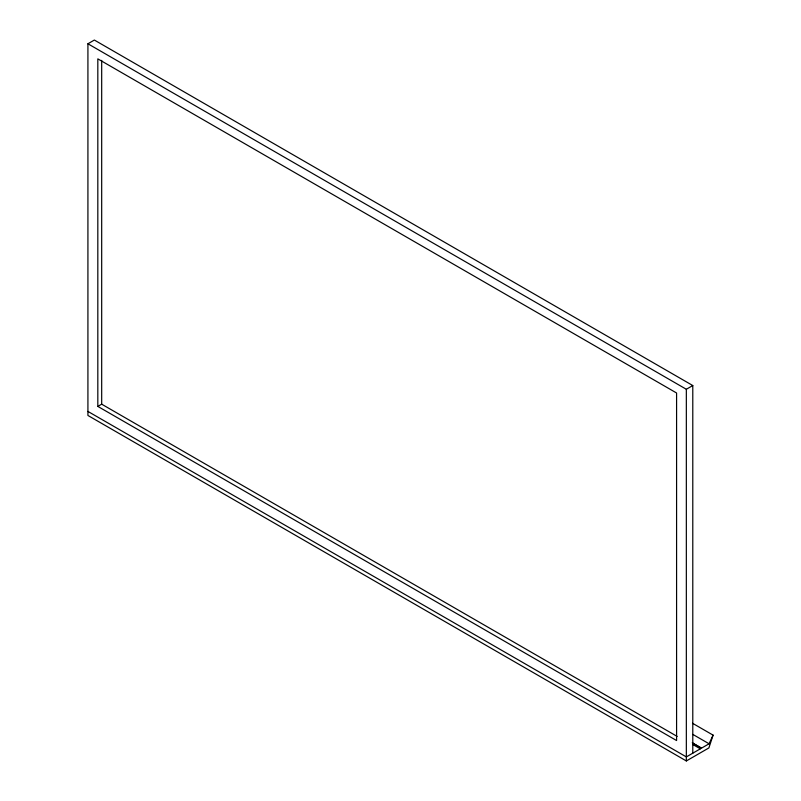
<?xml version="1.0" encoding="UTF-8"?>
<svg xmlns="http://www.w3.org/2000/svg" width="801" height="801" viewBox="0 0 801 801"><rect width="100%" height="100%" fill="white"/><g stroke="black" fill="none" stroke-linecap="round" stroke-linejoin="round"><path stroke-width="1.2" d="M692.525 723.263L713.08 735.138L708.895 747.924L686.337 760.95L87.92 415.459L87.92 43.775L94.358 40.05L692.785 385.541L692.785 753.18M692.725 743.218L701.386 748.214L709.075 743.779L713.08 735.138M87.92 411.414L686.337 756.905L700.314 748.835L700.925 747.733L692.274 742.737M97.822 406.407L676.585 740.545L676.585 393.001L97.822 58.863L97.822 406.407L101.687 404.175L677.195 736.439M87.92 43.775L686.337 389.266L692.785 385.541M692.845 734.407L709.075 743.779M692.745 744.459L700.314 748.835M686.337 389.266L686.337 760.95M101.687 60.375L101.687 404.175"/></g></svg>
